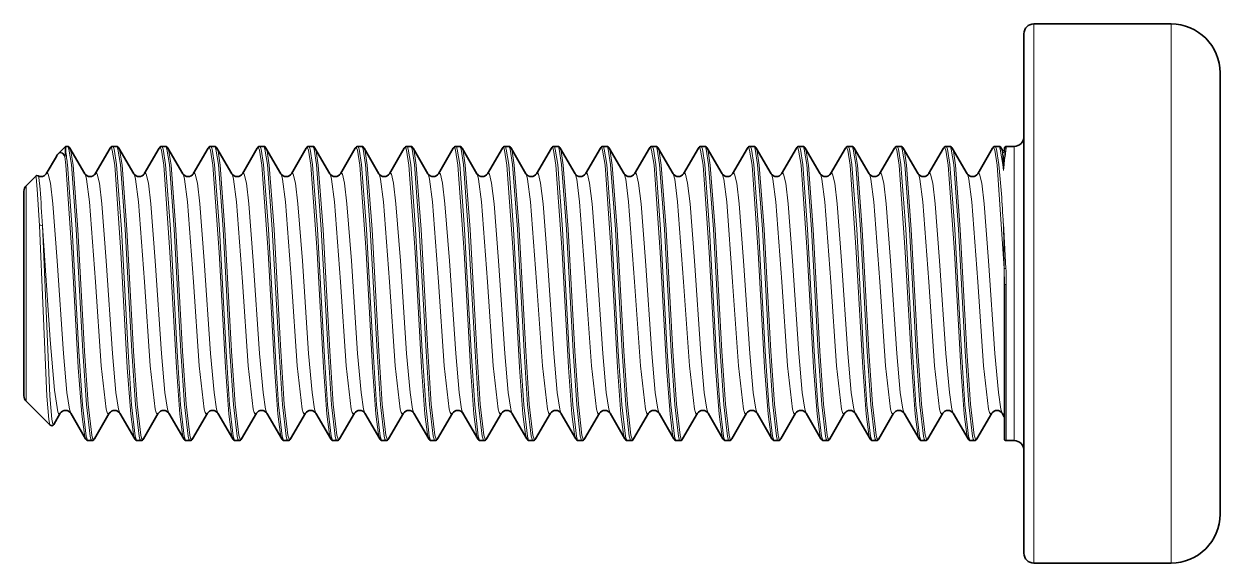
# Model space of a CAD drawing. Extents: x 155 to 1176, y 87 to 946.
# Drawn here: x 567.63 to 579.83, y 313.06 to 318.56 of the extents above; entities that cross this region are included whole.
import ezdxf

# ---------------------------------------------------------------- set-up
doc = ezdxf.new("R2010")
doc.units = 0

msp = doc.modelspace()

# ---------------------------------------------------------------- linework, layer by layer
at = {"color": 7, "lineweight": 13, "ltscale": 0.008417}
for p, q in [((577.932, 318.224), (577.932, 318.56)), ((579.332, 318.224), (579.332, 318.56))]:
    msp.add_line(p, q, dxfattribs=at)
at = {"color": 7, "lineweight": 35, "ltscale": 0.034999}
for p, q in [((577.932, 318.56), (579.332, 318.56)), ((577.932, 313.06), (579.332, 313.06))]:
    msp.add_line(p, q, dxfattribs=at)
at = {"color": 7, "lineweight": 35, "ltscale": 0.00811}
msp.add_line((577.832, 318.136), (577.832, 318.46), dxfattribs=at)
at = {"color": 7, "lineweight": 13, "ltscale": 0.129083}
for p, q in [((577.932, 313.06), (577.932, 318.224)), ((579.332, 313.06), (579.332, 318.224))]:
    msp.add_line(p, q, dxfattribs=at)
at = {"color": 7, "lineweight": 35, "ltscale": 0.12439}
msp.add_line((577.832, 313.16), (577.832, 318.136), dxfattribs=at)
at = {"color": 7, "lineweight": 35, "ltscale": 0.006886}
msp.add_line((579.832, 317.785), (579.832, 318.06), dxfattribs=at)
at = {"color": 7, "lineweight": 35, "ltscale": 0.105614}
msp.add_line((579.832, 313.56), (579.832, 317.785), dxfattribs=at)
at = {"color": 7, "lineweight": 35, "ltscale": 0.005112}
msp.add_line((567.963, 317.209), (567.86, 317.032), dxfattribs=at)
at = {"color": 7, "lineweight": 13, "ltscale": 0.000780697}
msp.add_line((567.963, 317.209), (567.981, 317.234), dxfattribs=at)
at = {"color": 7, "lineweight": 35, "ltscale": 0.002551}
msp.add_line((567.984, 317.238), (568.057, 317.31), dxfattribs=at)
at = {"color": 7, "lineweight": 35, "ltscale": 0.000130016}
msp.add_line((568.048, 317.209), (568.051, 317.213), dxfattribs=at)
at = {"color": 7, "lineweight": 13, "ltscale": 0.002306}
msp.add_line((568.059, 317.118), (568.048, 317.209), dxfattribs=at)
at = {"color": 7, "lineweight": 35, "ltscale": 0.001141}
msp.add_line((568.057, 317.265), (568.057, 317.31), dxfattribs=at)
at = {"color": 7, "lineweight": 35, "ltscale": 0.000491333}
msp.add_line((568.057, 317.31), (568.076, 317.31), dxfattribs=at)
at = {"color": 7, "lineweight": 35, "ltscale": 0.00757}
for p, q in [((568.101, 317.294), (568.253, 317.032)), ((568.601, 317.294), (568.753, 317.032)), ((569.101, 317.294), (569.253, 317.032)), ((569.601, 317.294), (569.753, 317.032)), ((570.101, 317.294), (570.253, 317.032)), ((570.601, 317.294), (570.753, 317.032)), ((571.101, 317.294), (571.253, 317.032)), ((571.601, 317.294), (571.753, 317.032)), ((572.101, 317.294), (572.253, 317.032)), ((572.601, 317.294), (572.753, 317.032)), ((573.101, 317.294), (573.253, 317.032)), ((573.601, 317.294), (573.753, 317.032)), ((574.101, 317.294), (574.253, 317.032)), ((574.601, 317.294), (574.753, 317.032)), ((575.101, 317.294), (575.253, 317.032)), ((575.601, 317.294), (575.753, 317.032)), ((576.101, 317.294), (576.253, 317.032)), ((576.601, 317.294), (576.753, 317.032)), ((577.101, 317.294), (577.253, 317.032)), ((568.351, 314.327), (568.503, 314.589)), ((568.851, 314.327), (569.003, 314.589)), ((569.351, 314.327), (569.503, 314.589)), ((569.851, 314.327), (570.003, 314.589)), ((570.351, 314.327), (570.503, 314.589)), ((570.851, 314.327), (571.003, 314.589)), ((571.351, 314.327), (571.503, 314.589)), ((571.851, 314.327), (572.003, 314.589)), ((572.351, 314.327), (572.503, 314.589)), ((572.851, 314.327), (573.003, 314.589)), ((573.351, 314.327), (573.503, 314.589)), ((573.851, 314.327), (574.003, 314.589)), ((574.351, 314.327), (574.503, 314.589)), ((574.851, 314.327), (575.003, 314.589)), ((575.351, 314.327), (575.503, 314.589)), ((575.851, 314.327), (576.003, 314.589)), ((576.351, 314.327), (576.503, 314.589)), ((576.851, 314.327), (577.003, 314.589))]:
    msp.add_line(p, q, dxfattribs=at)
at = {"color": 7, "lineweight": 35, "ltscale": 0.007572}
for p, q in [((568.512, 317.294), (568.36, 317.032)), ((569.012, 317.294), (568.86, 317.032)), ((569.512, 317.294), (569.36, 317.032)), ((570.012, 317.294), (569.86, 317.032)), ((570.512, 317.294), (570.36, 317.032)), ((571.012, 317.294), (570.86, 317.032)), ((571.512, 317.294), (571.36, 317.032)), ((572.012, 317.294), (571.86, 317.032)), ((572.512, 317.294), (572.36, 317.032)), ((573.012, 317.294), (572.86, 317.032)), ((573.512, 317.294), (573.36, 317.032)), ((574.012, 317.294), (573.86, 317.032)), ((574.512, 317.294), (574.36, 317.032)), ((575.012, 317.294), (574.86, 317.032)), ((575.512, 317.294), (575.36, 317.032)), ((576.012, 317.294), (575.86, 317.032)), ((576.512, 317.294), (576.36, 317.032)), ((577.012, 317.294), (576.86, 317.032)), ((577.512, 317.294), (577.36, 317.032)), ((568.262, 314.327), (568.11, 314.589)), ((568.762, 314.327), (568.61, 314.589)), ((569.262, 314.327), (569.11, 314.589)), ((569.762, 314.327), (569.61, 314.589)), ((570.262, 314.327), (570.11, 314.589)), ((570.762, 314.327), (570.61, 314.589)), ((571.262, 314.327), (571.11, 314.589)), ((571.762, 314.327), (571.61, 314.589)), ((572.262, 314.327), (572.11, 314.589)), ((572.762, 314.327), (572.61, 314.589)), ((573.262, 314.327), (573.11, 314.589)), ((573.762, 314.327), (573.61, 314.589)), ((574.262, 314.327), (574.11, 314.589)), ((574.762, 314.327), (574.61, 314.589)), ((575.262, 314.327), (575.11, 314.589)), ((575.762, 314.327), (575.61, 314.589)), ((576.262, 314.327), (576.11, 314.589)), ((576.762, 314.327), (576.61, 314.589)), ((577.262, 314.327), (577.11, 314.589))]:
    msp.add_line(p, q, dxfattribs=at)
at = {"color": 7, "lineweight": 35, "ltscale": 0.000987244}
for p, q in [((568.537, 317.31), (568.576, 317.31)), ((569.037, 317.31), (569.076, 317.31)), ((569.537, 317.31), (569.576, 317.31)), ((570.037, 317.31), (570.076, 317.31)), ((570.537, 317.31), (570.576, 317.31)), ((571.037, 317.31), (571.076, 317.31)), ((571.537, 317.31), (571.576, 317.31)), ((572.037, 317.31), (572.076, 317.31)), ((572.537, 317.31), (572.576, 317.31)), ((573.037, 317.31), (573.076, 317.31)), ((573.537, 317.31), (573.576, 317.31)), ((574.037, 317.31), (574.076, 317.31)), ((574.537, 317.31), (574.576, 317.31)), ((575.037, 317.31), (575.076, 317.31)), ((575.537, 317.31), (575.576, 317.31)), ((576.037, 317.31), (576.076, 317.31)), ((576.537, 317.31), (576.576, 317.31)), ((577.037, 317.31), (577.076, 317.31)), ((577.537, 317.31), (577.576, 317.31)), ((568.287, 314.31), (568.326, 314.31)), ((568.787, 314.31), (568.826, 314.31)), ((569.287, 314.31), (569.326, 314.31)), ((569.787, 314.31), (569.826, 314.31)), ((570.287, 314.31), (570.326, 314.31)), ((570.787, 314.31), (570.826, 314.31)), ((571.287, 314.31), (571.326, 314.31)), ((571.787, 314.31), (571.826, 314.31)), ((572.287, 314.31), (572.326, 314.31)), ((572.787, 314.31), (572.826, 314.31)), ((573.287, 314.31), (573.326, 314.31)), ((573.787, 314.31), (573.826, 314.31)), ((574.287, 314.31), (574.326, 314.31)), ((574.787, 314.31), (574.826, 314.31)), ((575.287, 314.31), (575.326, 314.31)), ((575.787, 314.31), (575.826, 314.31)), ((576.287, 314.31), (576.326, 314.31)), ((576.787, 314.31), (576.826, 314.31)), ((577.287, 314.31), (577.326, 314.31))]:
    msp.add_line(p, q, dxfattribs=at)
at = {"color": 7, "lineweight": 35, "ltscale": 0.000633093}
msp.add_line((577.601, 317.294), (577.614, 317.272), dxfattribs=at)
at = {"color": 7, "lineweight": 13, "ltscale": 0.000469971}
msp.add_line((577.614, 317.253), (577.614, 317.272), dxfattribs=at)
at = {"color": 7, "lineweight": 13, "ltscale": 0.003176}
for p, q in [((577.62, 317.127), (577.614, 317.253)), ((577.631, 317.253), (577.624, 317.127))]:
    msp.add_line(p, q, dxfattribs=at)
at = {"color": 7, "lineweight": 13, "ltscale": 0.00054958}
msp.add_line((577.632, 317.275), (577.631, 317.253), dxfattribs=at)
at = {"color": 7, "lineweight": 35, "ltscale": 0.000377655}
msp.add_line((577.632, 317.275), (577.632, 317.29), dxfattribs=at)
at = {"color": 7, "lineweight": 13, "ltscale": 0.000813448}
msp.add_line((577.652, 317.295), (577.648, 317.263), dxfattribs=at)
at = {"color": 7, "lineweight": 13, "ltscale": 0.000382996}
msp.add_line((577.652, 317.295), (577.652, 317.31), dxfattribs=at)
at = {"color": 7, "lineweight": 35, "ltscale": 0.002}
for p, q in [((577.652, 317.31), (577.732, 317.31)), ((577.652, 314.31), (577.732, 314.31))]:
    msp.add_line(p, q, dxfattribs=at)
at = {"color": 7, "lineweight": 13, "ltscale": 0.004591}
msp.add_line((577.732, 317.127), (577.732, 317.31), dxfattribs=at)
at = {"color": 7, "lineweight": 13, "ltscale": 0.026412}
msp.add_line((577.631, 316.064), (577.559, 317.118), dxfattribs=at)
at = {"color": 7, "lineweight": 13, "ltscale": 0.001524}
for p in [(577.616, 317.127), (577.629, 317.127)]:
    msp.add_line(p, (577.622, 317.066), dxfattribs=at)
at = {"color": 7, "lineweight": 13, "ltscale": 0.000105286}
msp.add_line((577.62, 317.127), (577.624, 317.127), dxfattribs=at)
at = {"color": 7, "lineweight": 13, "ltscale": 0.00151}
msp.add_line((577.62, 317.127), (577.622, 317.066), dxfattribs=at)
at = {"color": 7, "lineweight": 13, "ltscale": 0.000103987}
msp.add_line((577.624, 317.127), (577.629, 317.127), dxfattribs=at)
at = {"color": 7, "lineweight": 13, "ltscale": 0.070409}
msp.add_line((577.732, 314.31), (577.732, 317.127), dxfattribs=at)
at = {"color": 7, "lineweight": 35, "ltscale": 0.003435}
msp.add_line((567.656, 316.91), (567.753, 317.007), dxfattribs=at)
at = {"color": 7, "lineweight": 35, "ltscale": 0.003191}
msp.add_line((567.632, 316.725), (567.632, 316.853), dxfattribs=at)
at = {"color": 7, "lineweight": 13, "ltscale": 0.003364}
msp.add_line((567.656, 316.775), (567.656, 316.91), dxfattribs=at)
at = {"color": 7, "lineweight": 13, "ltscale": 0.009292}
msp.add_line((567.79, 316.503), (567.769, 316.875), dxfattribs=at)
at = {"color": 7, "lineweight": 35, "ltscale": 0.048939}
msp.add_line((567.632, 314.768), (567.632, 316.725), dxfattribs=at)
at = {"color": 7, "lineweight": 13, "ltscale": 0.051595}
msp.add_line((567.656, 314.711), (567.656, 316.775), dxfattribs=at)
at = {"color": 7, "lineweight": 13, "ltscale": 0.011519}
msp.add_line((577.622, 316.526), (577.648, 316.066), dxfattribs=at)
at = {"color": 7, "lineweight": 13, "ltscale": 0.011568}
msp.add_line((577.631, 316.064), (577.622, 316.526), dxfattribs=at)
at = {"color": 7, "lineweight": 13, "ltscale": 0.000438289}
msp.add_line((577.631, 316.064), (577.648, 316.066), dxfattribs=at)
at = {"color": 7, "lineweight": 13, "ltscale": 0.004047}
msp.add_line((577.631, 316.064), (577.632, 315.902), dxfattribs=at)
at = {"color": 7, "lineweight": 13, "ltscale": 0.037764}
msp.add_line((577.631, 316.064), (577.631, 314.553), dxfattribs=at)
at = {"color": 7, "lineweight": 13, "ltscale": 0.000501465}
msp.add_line((577.632, 315.902), (577.652, 315.903), dxfattribs=at)
at = {"color": 7, "lineweight": 35, "ltscale": 0.039281}
msp.add_line((577.632, 314.33), (577.632, 315.902), dxfattribs=at)
at = {"color": 7, "lineweight": 13, "ltscale": 0.039812}
msp.add_line((577.652, 314.31), (577.652, 315.903), dxfattribs=at)
at = {"color": 7, "lineweight": 35, "ltscale": 0.008617}
msp.add_line((567.656, 314.711), (567.899, 314.468), dxfattribs=at)
at = {"color": 7, "lineweight": 35, "ltscale": 0.003328}
msp.add_line((567.936, 314.474), (568.003, 314.589), dxfattribs=at)
at = {"color": 7, "lineweight": 35, "ltscale": 0.007571}
msp.add_line((577.351, 314.327), (577.503, 314.589), dxfattribs=at)
at = {"color": 7, "lineweight": 35, "ltscale": 0.001033}
msp.add_line((577.631, 314.553), (577.61, 314.589), dxfattribs=at)
at = {"color": 7, "lineweight": 35, "ltscale": 0.000130284}
msp.add_line((577.631, 314.553), (577.632, 314.548), dxfattribs=at)
at = {"color": 7, "lineweight": 13}
for points in [[(567.981, 317.234), (567.996, 317.245), (568.003, 317.246), (568.018, 317.243), (568.028, 317.236), (568.048, 317.209)], [(567.984, 317.238), (567.999, 317.249), (568.007, 317.251), (568.021, 317.247), (568.031, 317.24), (568.051, 317.213)], [(568.116, 317.127), (568.091, 317.284), (568.083, 317.306), (568.08, 317.309), (568.078, 317.31), (568.076, 317.31)], [(568.133, 317.118), (568.112, 317.261), (568.101, 317.294)], [(568.559, 317.118), (568.534, 317.274), (568.526, 317.296), (568.523, 317.299), (568.522, 317.3), (568.52, 317.3)], [(568.577, 317.127), (568.552, 317.284), (568.543, 317.306), (568.54, 317.309), (568.539, 317.31), (568.537, 317.31)], [(568.616, 317.127), (568.591, 317.284), (568.583, 317.306), (568.58, 317.309), (568.578, 317.31), (568.576, 317.31)], [(568.633, 317.118), (568.612, 317.261), (568.601, 317.294)], [(569.059, 317.118), (569.034, 317.274), (569.026, 317.296), (569.023, 317.299), (569.022, 317.3), (569.02, 317.3)], [(569.077, 317.127), (569.052, 317.284), (569.043, 317.306), (569.04, 317.309), (569.039, 317.31), (569.037, 317.31)], [(569.116, 317.127), (569.091, 317.284), (569.083, 317.306), (569.08, 317.309), (569.078, 317.31), (569.076, 317.31)], [(569.133, 317.118), (569.112, 317.261), (569.101, 317.294)], [(569.559, 317.118), (569.534, 317.274), (569.526, 317.296), (569.523, 317.299), (569.522, 317.3), (569.52, 317.3)], [(569.577, 317.127), (569.552, 317.284), (569.543, 317.306), (569.54, 317.309), (569.539, 317.31), (569.537, 317.31)], [(569.616, 317.127), (569.591, 317.284), (569.583, 317.306), (569.58, 317.309), (569.578, 317.31), (569.576, 317.31)], [(569.633, 317.118), (569.612, 317.261), (569.601, 317.294)], [(570.059, 317.118), (570.034, 317.274), (570.026, 317.296), (570.023, 317.299), (570.022, 317.3), (570.02, 317.3)], [(570.077, 317.127), (570.052, 317.284), (570.043, 317.306), (570.04, 317.309), (570.039, 317.31), (570.037, 317.31)], [(570.116, 317.127), (570.091, 317.284), (570.083, 317.306), (570.08, 317.309), (570.078, 317.31), (570.076, 317.31)], [(570.133, 317.118), (570.112, 317.261), (570.101, 317.294)], [(570.559, 317.118), (570.534, 317.274), (570.526, 317.296), (570.523, 317.299), (570.522, 317.3), (570.52, 317.3)], [(570.577, 317.127), (570.552, 317.284), (570.543, 317.306), (570.54, 317.309), (570.539, 317.31), (570.537, 317.31)], [(570.616, 317.127), (570.591, 317.284), (570.583, 317.306), (570.58, 317.309), (570.578, 317.31), (570.576, 317.31)], [(570.633, 317.118), (570.612, 317.261), (570.601, 317.294)], [(571.059, 317.118), (571.034, 317.274), (571.026, 317.296), (571.023, 317.299), (571.022, 317.3), (571.02, 317.3)], [(571.077, 317.127), (571.052, 317.284), (571.043, 317.306), (571.04, 317.309), (571.039, 317.31), (571.037, 317.31)], [(571.116, 317.127), (571.091, 317.284), (571.083, 317.306), (571.08, 317.309), (571.078, 317.31), (571.076, 317.31)], [(571.133, 317.118), (571.112, 317.261), (571.101, 317.294)], [(571.559, 317.118), (571.534, 317.274), (571.526, 317.296), (571.523, 317.299), (571.522, 317.3), (571.52, 317.3)], [(571.577, 317.127), (571.552, 317.284), (571.543, 317.306), (571.54, 317.309), (571.539, 317.31), (571.537, 317.31)], [(571.616, 317.127), (571.591, 317.284), (571.583, 317.306), (571.58, 317.309), (571.578, 317.31), (571.576, 317.31)], [(571.633, 317.118), (571.612, 317.261), (571.601, 317.294)], [(572.059, 317.118), (572.034, 317.274), (572.026, 317.296), (572.023, 317.299), (572.022, 317.3), (572.02, 317.3)], [(572.077, 317.127), (572.052, 317.284), (572.043, 317.306), (572.04, 317.309), (572.039, 317.31), (572.037, 317.31)], [(572.116, 317.127), (572.091, 317.284), (572.083, 317.306), (572.08, 317.309), (572.078, 317.31), (572.076, 317.31)], [(572.133, 317.118), (572.112, 317.261), (572.101, 317.294)], [(572.559, 317.118), (572.534, 317.274), (572.526, 317.296), (572.523, 317.299), (572.522, 317.3), (572.52, 317.3)], [(572.577, 317.127), (572.552, 317.284), (572.543, 317.306), (572.54, 317.309), (572.539, 317.31), (572.537, 317.31)], [(572.616, 317.127), (572.591, 317.284), (572.583, 317.306), (572.58, 317.309), (572.578, 317.31), (572.576, 317.31)], [(572.633, 317.118), (572.612, 317.261), (572.601, 317.294)], [(573.059, 317.118), (573.034, 317.274), (573.026, 317.296), (573.023, 317.299), (573.022, 317.3), (573.02, 317.3)], [(573.077, 317.127), (573.052, 317.284), (573.043, 317.306), (573.04, 317.309), (573.039, 317.31), (573.037, 317.31)], [(573.116, 317.127), (573.091, 317.284), (573.083, 317.306), (573.08, 317.309), (573.078, 317.31), (573.076, 317.31)], [(573.133, 317.118), (573.112, 317.261), (573.101, 317.294)], [(573.559, 317.118), (573.534, 317.274), (573.526, 317.296), (573.523, 317.299), (573.522, 317.3), (573.52, 317.3)], [(573.577, 317.127), (573.552, 317.284), (573.543, 317.306), (573.54, 317.309), (573.539, 317.31), (573.537, 317.31)], [(573.616, 317.127), (573.591, 317.284), (573.583, 317.306), (573.58, 317.309), (573.578, 317.31), (573.576, 317.31)], [(573.633, 317.118), (573.612, 317.261), (573.601, 317.294)], [(574.059, 317.118), (574.034, 317.274), (574.026, 317.296), (574.023, 317.299), (574.022, 317.3), (574.02, 317.3)], [(574.077, 317.127), (574.052, 317.284), (574.043, 317.306), (574.04, 317.309), (574.039, 317.31), (574.037, 317.31)], [(574.116, 317.127), (574.091, 317.284), (574.083, 317.306), (574.08, 317.309), (574.078, 317.31), (574.076, 317.31)], [(574.133, 317.118), (574.112, 317.261), (574.101, 317.294)], [(574.559, 317.118), (574.534, 317.274), (574.526, 317.296), (574.523, 317.299), (574.522, 317.3), (574.52, 317.3)], [(574.577, 317.127), (574.552, 317.284), (574.543, 317.306), (574.54, 317.309), (574.539, 317.31), (574.537, 317.31)], [(574.616, 317.127), (574.591, 317.284), (574.583, 317.306), (574.58, 317.309), (574.578, 317.31), (574.576, 317.31)], [(574.633, 317.118), (574.612, 317.261), (574.601, 317.294)], [(575.059, 317.118), (575.034, 317.274), (575.026, 317.296), (575.023, 317.299), (575.022, 317.3), (575.02, 317.3)], [(575.077, 317.127), (575.052, 317.284), (575.043, 317.306), (575.04, 317.309), (575.039, 317.31), (575.037, 317.31)], [(575.116, 317.127), (575.091, 317.284), (575.083, 317.306), (575.08, 317.309), (575.078, 317.31), (575.076, 317.31)], [(575.133, 317.118), (575.112, 317.261), (575.101, 317.294)], [(575.559, 317.118), (575.534, 317.274), (575.526, 317.296), (575.523, 317.299), (575.522, 317.3), (575.52, 317.3)], [(575.577, 317.127), (575.552, 317.284), (575.543, 317.306), (575.54, 317.309), (575.539, 317.31), (575.537, 317.31)], [(575.616, 317.127), (575.591, 317.284), (575.583, 317.306), (575.58, 317.309), (575.578, 317.31), (575.576, 317.31)], [(575.633, 317.118), (575.612, 317.261), (575.601, 317.294)], [(576.059, 317.118), (576.034, 317.274), (576.026, 317.296), (576.023, 317.299), (576.022, 317.3), (576.02, 317.3)], [(576.077, 317.127), (576.052, 317.284), (576.043, 317.306), (576.04, 317.309), (576.039, 317.31), (576.037, 317.31)], [(576.116, 317.127), (576.091, 317.284), (576.083, 317.306), (576.08, 317.309), (576.078, 317.31), (576.076, 317.31)], [(576.133, 317.118), (576.112, 317.261), (576.101, 317.294)], [(576.559, 317.118), (576.534, 317.274), (576.526, 317.296), (576.523, 317.299), (576.522, 317.3), (576.52, 317.3)], [(576.577, 317.127), (576.552, 317.284), (576.543, 317.306), (576.54, 317.309), (576.539, 317.31), (576.537, 317.31)], [(576.616, 317.127), (576.591, 317.284), (576.583, 317.306), (576.58, 317.309), (576.578, 317.31), (576.576, 317.31)], [(576.633, 317.118), (576.612, 317.261), (576.601, 317.294)], [(577.059, 317.118), (577.034, 317.274), (577.026, 317.296), (577.023, 317.299), (577.022, 317.3), (577.02, 317.3)], [(577.077, 317.127), (577.052, 317.284), (577.043, 317.306), (577.04, 317.309), (577.039, 317.31), (577.037, 317.31)], [(577.116, 317.127), (577.091, 317.284), (577.083, 317.306), (577.08, 317.309), (577.078, 317.31), (577.076, 317.31)], [(577.133, 317.118), (577.112, 317.261), (577.101, 317.294)], [(577.559, 317.118), (577.534, 317.274), (577.526, 317.296), (577.523, 317.299), (577.522, 317.3), (577.52, 317.3)], [(577.577, 317.127), (577.552, 317.284), (577.543, 317.306), (577.54, 317.309), (577.539, 317.31), (577.537, 317.31)], [(577.616, 317.127), (577.591, 317.284), (577.583, 317.306), (577.58, 317.309), (577.576, 317.31)], [(568.262, 314.327), (568.258, 314.337), (568.249, 314.372), (568.222, 314.579), (568.187, 315.055), (568.122, 316.233), (568.059, 317.118)], [(568.287, 314.31), (568.285, 314.311), (568.283, 314.312), (568.28, 314.316), (568.276, 314.325), (568.267, 314.356), (568.23, 314.675), (568.194, 315.219), (568.126, 316.466), (568.077, 317.127)], [(568.326, 314.31), (568.324, 314.311), (568.323, 314.312), (568.32, 314.315), (568.315, 314.324), (568.307, 314.355), (568.27, 314.674), (568.234, 315.218), (568.165, 316.466), (568.116, 317.127)], [(568.344, 314.32), (568.341, 314.321), (568.34, 314.322), (568.337, 314.326), (568.333, 314.334), (568.324, 314.365), (568.287, 314.682), (568.251, 315.222), (568.183, 316.463), (568.133, 317.118)], [(568.762, 314.327), (568.758, 314.337), (568.749, 314.372), (568.722, 314.579), (568.687, 315.055), (568.622, 316.233), (568.559, 317.118)], [(568.787, 314.31), (568.785, 314.311), (568.783, 314.312), (568.78, 314.316), (568.776, 314.325), (568.767, 314.356), (568.73, 314.675), (568.694, 315.219), (568.626, 316.466), (568.577, 317.127)], [(568.826, 314.31), (568.824, 314.311), (568.823, 314.312), (568.82, 314.315), (568.815, 314.324), (568.807, 314.355), (568.77, 314.674), (568.734, 315.218), (568.665, 316.466), (568.616, 317.127)], [(568.844, 314.32), (568.841, 314.321), (568.84, 314.322), (568.837, 314.326), (568.833, 314.334), (568.824, 314.365), (568.787, 314.682), (568.751, 315.222), (568.683, 316.463), (568.633, 317.118)], [(569.262, 314.327), (569.258, 314.337), (569.249, 314.372), (569.222, 314.579), (569.187, 315.055), (569.122, 316.233), (569.059, 317.118)], [(569.287, 314.31), (569.285, 314.311), (569.283, 314.312), (569.28, 314.316), (569.276, 314.325), (569.267, 314.356), (569.23, 314.675), (569.194, 315.219), (569.126, 316.466), (569.077, 317.127)], [(569.326, 314.31), (569.324, 314.311), (569.323, 314.312), (569.32, 314.315), (569.315, 314.324), (569.307, 314.355), (569.27, 314.674), (569.234, 315.218), (569.165, 316.466), (569.116, 317.127)], [(569.344, 314.32), (569.341, 314.321), (569.34, 314.322), (569.337, 314.326), (569.333, 314.334), (569.324, 314.365), (569.287, 314.682), (569.251, 315.222), (569.183, 316.463), (569.133, 317.118)], [(569.762, 314.327), (569.758, 314.337), (569.749, 314.372), (569.722, 314.579), (569.687, 315.055), (569.622, 316.233), (569.559, 317.118)], [(569.787, 314.31), (569.785, 314.311), (569.783, 314.312), (569.78, 314.316), (569.776, 314.325), (569.767, 314.356), (569.73, 314.675), (569.694, 315.219), (569.626, 316.466), (569.577, 317.127)], [(569.826, 314.31), (569.824, 314.311), (569.823, 314.312), (569.82, 314.315), (569.815, 314.324), (569.807, 314.355), (569.77, 314.674), (569.734, 315.218), (569.665, 316.466), (569.616, 317.127)], [(569.844, 314.32), (569.841, 314.321), (569.84, 314.322), (569.837, 314.326), (569.833, 314.334), (569.824, 314.365), (569.787, 314.682), (569.751, 315.222), (569.683, 316.463), (569.633, 317.118)], [(570.262, 314.327), (570.258, 314.337), (570.249, 314.372), (570.222, 314.579), (570.187, 315.055), (570.122, 316.233), (570.059, 317.118)], [(570.287, 314.31), (570.285, 314.311), (570.283, 314.312), (570.28, 314.316), (570.276, 314.325), (570.267, 314.356), (570.23, 314.675), (570.194, 315.219), (570.126, 316.466), (570.077, 317.127)], [(570.326, 314.31), (570.324, 314.311), (570.323, 314.312), (570.32, 314.315), (570.315, 314.324), (570.307, 314.355), (570.27, 314.674), (570.234, 315.218), (570.165, 316.466), (570.116, 317.127)], [(570.344, 314.32), (570.341, 314.321), (570.34, 314.322), (570.337, 314.326), (570.333, 314.334), (570.324, 314.365), (570.287, 314.682), (570.251, 315.222), (570.183, 316.463), (570.133, 317.118)], [(570.762, 314.327), (570.758, 314.337), (570.749, 314.372), (570.722, 314.579), (570.687, 315.055), (570.622, 316.233), (570.559, 317.118)], [(570.787, 314.31), (570.785, 314.311), (570.783, 314.312), (570.78, 314.316), (570.776, 314.325), (570.767, 314.356), (570.73, 314.675), (570.694, 315.219), (570.626, 316.466), (570.577, 317.127)], [(570.826, 314.31), (570.824, 314.311), (570.823, 314.312), (570.82, 314.315), (570.815, 314.324), (570.807, 314.355), (570.77, 314.674), (570.734, 315.218), (570.665, 316.466), (570.616, 317.127)], [(570.844, 314.32), (570.841, 314.321), (570.84, 314.322), (570.837, 314.326), (570.833, 314.334), (570.824, 314.365), (570.787, 314.682), (570.751, 315.222), (570.683, 316.463), (570.633, 317.118)], [(571.262, 314.327), (571.258, 314.337), (571.249, 314.372), (571.222, 314.579), (571.187, 315.055), (571.122, 316.233), (571.059, 317.118)], [(571.287, 314.31), (571.285, 314.311), (571.283, 314.312), (571.28, 314.316), (571.276, 314.325), (571.267, 314.356), (571.23, 314.675), (571.194, 315.219), (571.126, 316.466), (571.077, 317.127)], [(571.326, 314.31), (571.324, 314.311), (571.323, 314.312), (571.32, 314.315), (571.315, 314.324), (571.307, 314.355), (571.27, 314.674), (571.234, 315.218), (571.165, 316.466), (571.116, 317.127)], [(571.344, 314.32), (571.341, 314.321), (571.34, 314.322), (571.337, 314.326), (571.333, 314.334), (571.324, 314.365), (571.287, 314.682), (571.251, 315.222), (571.183, 316.463), (571.133, 317.118)], [(571.762, 314.327), (571.758, 314.337), (571.749, 314.372), (571.722, 314.579), (571.687, 315.055), (571.622, 316.233), (571.559, 317.118)], [(571.787, 314.31), (571.785, 314.311), (571.783, 314.312), (571.78, 314.316), (571.776, 314.325), (571.767, 314.356), (571.73, 314.675), (571.694, 315.219), (571.626, 316.466), (571.577, 317.127)], [(571.826, 314.31), (571.824, 314.311), (571.823, 314.312), (571.82, 314.315), (571.815, 314.324), (571.807, 314.355), (571.77, 314.674), (571.734, 315.218), (571.665, 316.466), (571.616, 317.127)], [(571.844, 314.32), (571.841, 314.321), (571.84, 314.322), (571.837, 314.326), (571.833, 314.334), (571.824, 314.365), (571.787, 314.682), (571.751, 315.222), (571.683, 316.463), (571.633, 317.118)], [(572.262, 314.327), (572.258, 314.337), (572.249, 314.372), (572.222, 314.579), (572.187, 315.055), (572.122, 316.233), (572.059, 317.118)], [(572.287, 314.31), (572.285, 314.311), (572.283, 314.312), (572.28, 314.316), (572.276, 314.325), (572.267, 314.356), (572.23, 314.675), (572.194, 315.219), (572.126, 316.466), (572.077, 317.127)], [(572.326, 314.31), (572.324, 314.311), (572.323, 314.312), (572.32, 314.315), (572.315, 314.324), (572.307, 314.355), (572.27, 314.674), (572.234, 315.218), (572.165, 316.466), (572.116, 317.127)], [(572.344, 314.32), (572.341, 314.321), (572.34, 314.322), (572.337, 314.326), (572.333, 314.334), (572.324, 314.365), (572.287, 314.682), (572.251, 315.222), (572.183, 316.463), (572.133, 317.118)], [(572.762, 314.327), (572.758, 314.337), (572.749, 314.372), (572.722, 314.579), (572.687, 315.055), (572.622, 316.233), (572.559, 317.118)], [(572.787, 314.31), (572.785, 314.311), (572.783, 314.312), (572.78, 314.316), (572.776, 314.325), (572.767, 314.356), (572.73, 314.675), (572.694, 315.219), (572.626, 316.466), (572.577, 317.127)], [(572.826, 314.31), (572.824, 314.311), (572.823, 314.312), (572.82, 314.315), (572.815, 314.324), (572.807, 314.355), (572.77, 314.674), (572.734, 315.218), (572.665, 316.466), (572.616, 317.127)], [(572.844, 314.32), (572.841, 314.321), (572.84, 314.322), (572.837, 314.326), (572.833, 314.334), (572.824, 314.365), (572.787, 314.682), (572.751, 315.222), (572.683, 316.463), (572.633, 317.118)], [(573.262, 314.327), (573.258, 314.337), (573.249, 314.372), (573.222, 314.579), (573.187, 315.055), (573.122, 316.233), (573.059, 317.118)], [(573.287, 314.31), (573.285, 314.311), (573.283, 314.312), (573.28, 314.316), (573.276, 314.325), (573.267, 314.356), (573.23, 314.675), (573.194, 315.219), (573.126, 316.466), (573.077, 317.127)], [(573.326, 314.31), (573.324, 314.311), (573.323, 314.312), (573.32, 314.315), (573.315, 314.324), (573.307, 314.355), (573.27, 314.674), (573.234, 315.218), (573.165, 316.466), (573.116, 317.127)], [(573.344, 314.32), (573.341, 314.321), (573.34, 314.322), (573.337, 314.326), (573.333, 314.334), (573.324, 314.365), (573.287, 314.682), (573.251, 315.222), (573.183, 316.463), (573.133, 317.118)], [(573.762, 314.327), (573.758, 314.337), (573.749, 314.372), (573.722, 314.579), (573.687, 315.055), (573.622, 316.233), (573.559, 317.118)], [(573.787, 314.31), (573.785, 314.311), (573.783, 314.312), (573.78, 314.316), (573.776, 314.325), (573.767, 314.356), (573.73, 314.675), (573.694, 315.219), (573.626, 316.466), (573.577, 317.127)], [(573.826, 314.31), (573.824, 314.311), (573.823, 314.312), (573.82, 314.315), (573.815, 314.324), (573.807, 314.355), (573.77, 314.674), (573.734, 315.218), (573.665, 316.466), (573.616, 317.127)], [(573.844, 314.32), (573.841, 314.321), (573.84, 314.322), (573.837, 314.326), (573.833, 314.334), (573.824, 314.365), (573.787, 314.682), (573.751, 315.222), (573.683, 316.463), (573.633, 317.118)], [(574.262, 314.327), (574.258, 314.337), (574.249, 314.372), (574.222, 314.579), (574.187, 315.055), (574.122, 316.233), (574.059, 317.118)], [(574.287, 314.31), (574.285, 314.311), (574.283, 314.312), (574.28, 314.316), (574.276, 314.325), (574.267, 314.356), (574.23, 314.675), (574.194, 315.219), (574.126, 316.466), (574.077, 317.127)], [(574.326, 314.31), (574.324, 314.311), (574.323, 314.312), (574.32, 314.315), (574.315, 314.324), (574.307, 314.355), (574.27, 314.674), (574.234, 315.218), (574.165, 316.466), (574.116, 317.127)], [(574.344, 314.32), (574.341, 314.321), (574.34, 314.322), (574.337, 314.326), (574.333, 314.334), (574.324, 314.365), (574.287, 314.682), (574.251, 315.222), (574.183, 316.463), (574.133, 317.118)], [(574.762, 314.327), (574.758, 314.337), (574.749, 314.372), (574.722, 314.579), (574.687, 315.055), (574.622, 316.233), (574.559, 317.118)], [(574.787, 314.31), (574.785, 314.311), (574.783, 314.312), (574.78, 314.316), (574.776, 314.325), (574.767, 314.356), (574.73, 314.675), (574.694, 315.219), (574.626, 316.466), (574.577, 317.127)], [(574.826, 314.31), (574.824, 314.311), (574.823, 314.312), (574.82, 314.315), (574.815, 314.324), (574.807, 314.355), (574.77, 314.674), (574.734, 315.218), (574.665, 316.466), (574.616, 317.127)], [(574.844, 314.32), (574.841, 314.321), (574.84, 314.322), (574.837, 314.326), (574.833, 314.334), (574.824, 314.365), (574.787, 314.682), (574.751, 315.222), (574.683, 316.463), (574.633, 317.118)], [(575.262, 314.327), (575.258, 314.337), (575.249, 314.372), (575.222, 314.579), (575.187, 315.055), (575.122, 316.233), (575.059, 317.118)], [(575.287, 314.31), (575.285, 314.311), (575.283, 314.312), (575.28, 314.316), (575.276, 314.325), (575.267, 314.356), (575.23, 314.675), (575.194, 315.219), (575.126, 316.466), (575.077, 317.127)], [(575.326, 314.31), (575.324, 314.311), (575.323, 314.312), (575.32, 314.315), (575.315, 314.324), (575.307, 314.355), (575.27, 314.674), (575.234, 315.218), (575.165, 316.466), (575.116, 317.127)], [(575.344, 314.32), (575.341, 314.321), (575.34, 314.322), (575.337, 314.326), (575.333, 314.334), (575.324, 314.365), (575.287, 314.682), (575.251, 315.222), (575.183, 316.463), (575.133, 317.118)], [(575.762, 314.327), (575.758, 314.337), (575.749, 314.372), (575.722, 314.579), (575.687, 315.055), (575.622, 316.233), (575.559, 317.118)], [(575.787, 314.31), (575.785, 314.311), (575.783, 314.312), (575.78, 314.316), (575.776, 314.325), (575.767, 314.356), (575.73, 314.675), (575.694, 315.219), (575.626, 316.466), (575.577, 317.127)], [(575.826, 314.31), (575.824, 314.311), (575.823, 314.312), (575.82, 314.315), (575.815, 314.324), (575.807, 314.355), (575.77, 314.674), (575.734, 315.218), (575.665, 316.466), (575.616, 317.127)], [(575.844, 314.32), (575.841, 314.321), (575.84, 314.322), (575.837, 314.326), (575.833, 314.334), (575.824, 314.365), (575.787, 314.682), (575.751, 315.222), (575.683, 316.463), (575.633, 317.118)], [(576.262, 314.327), (576.258, 314.337), (576.249, 314.372), (576.222, 314.579), (576.187, 315.055), (576.122, 316.233), (576.059, 317.118)], [(576.287, 314.31), (576.285, 314.311), (576.283, 314.312), (576.28, 314.316), (576.276, 314.325), (576.267, 314.356), (576.23, 314.675), (576.194, 315.219), (576.126, 316.466), (576.077, 317.127)], [(576.326, 314.31), (576.324, 314.311), (576.323, 314.312), (576.32, 314.315), (576.315, 314.324), (576.307, 314.355), (576.27, 314.674), (576.234, 315.218), (576.165, 316.466), (576.116, 317.127)], [(576.344, 314.32), (576.341, 314.321), (576.34, 314.322), (576.337, 314.326), (576.333, 314.334), (576.324, 314.365), (576.287, 314.682), (576.251, 315.222), (576.183, 316.463), (576.133, 317.118)], [(576.762, 314.327), (576.758, 314.337), (576.749, 314.372), (576.722, 314.579), (576.687, 315.055), (576.622, 316.233), (576.559, 317.118)], [(576.787, 314.31), (576.785, 314.311), (576.783, 314.312), (576.78, 314.316), (576.776, 314.325), (576.767, 314.356), (576.73, 314.675), (576.694, 315.219), (576.626, 316.466), (576.577, 317.127)], [(576.826, 314.31), (576.824, 314.311), (576.823, 314.312), (576.82, 314.315), (576.815, 314.324), (576.807, 314.355), (576.77, 314.674), (576.734, 315.218), (576.665, 316.466), (576.616, 317.127)], [(576.844, 314.32), (576.841, 314.321), (576.84, 314.322), (576.837, 314.326), (576.833, 314.334), (576.824, 314.365), (576.787, 314.682), (576.751, 315.222), (576.683, 316.463), (576.633, 317.118)], [(577.262, 314.327), (577.258, 314.337), (577.249, 314.372), (577.222, 314.579), (577.187, 315.055), (577.122, 316.233), (577.059, 317.118)], [(577.287, 314.31), (577.285, 314.311), (577.283, 314.312), (577.28, 314.316), (577.276, 314.325), (577.267, 314.356), (577.23, 314.675), (577.194, 315.219), (577.126, 316.466), (577.077, 317.127)], [(577.326, 314.31), (577.324, 314.311), (577.323, 314.312), (577.32, 314.315), (577.315, 314.324), (577.307, 314.355), (577.27, 314.674), (577.234, 315.218), (577.165, 316.466), (577.116, 317.127)], [(577.344, 314.32), (577.341, 314.321), (577.34, 314.322), (577.337, 314.326), (577.333, 314.334), (577.324, 314.365), (577.287, 314.682), (577.251, 315.222), (577.183, 316.463), (577.133, 317.118)], [(567.769, 316.875), (567.758, 316.994), (567.755, 317.004), (567.754, 317.006), (567.753, 317.007)], [(567.797, 316.875), (567.783, 316.993), (567.779, 317.008), (567.777, 317.011)], [(567.869, 317.04), (567.873, 317.038), (567.875, 317.036), (567.88, 317.028), (567.902, 316.937), (567.927, 316.726), (567.972, 316.143), (568.036, 315.197), (568.071, 314.801), (568.097, 314.63), (568.11, 314.589)], [(568.253, 317.032), (568.259, 317.02), (568.27, 316.977), (568.3, 316.745), (568.361, 315.93), (568.42, 315.073), (568.471, 314.632), (568.481, 314.597), (568.486, 314.587), (568.49, 314.583), (568.492, 314.582), (568.494, 314.581)], [(568.369, 317.04), (568.373, 317.038), (568.375, 317.036), (568.38, 317.028), (568.402, 316.937), (568.427, 316.726), (568.472, 316.143), (568.536, 315.197), (568.571, 314.801), (568.597, 314.63), (568.61, 314.589)], [(568.753, 317.032), (568.759, 317.02), (568.77, 316.977), (568.8, 316.745), (568.861, 315.93), (568.92, 315.073), (568.971, 314.632), (568.981, 314.597), (568.986, 314.587), (568.99, 314.583), (568.992, 314.582), (568.994, 314.581)], [(568.869, 317.04), (568.873, 317.038), (568.875, 317.036), (568.88, 317.028), (568.902, 316.937), (568.927, 316.726), (568.972, 316.143), (569.036, 315.197), (569.071, 314.801), (569.097, 314.63), (569.11, 314.589)], [(569.253, 317.032), (569.259, 317.02), (569.27, 316.977), (569.3, 316.745), (569.361, 315.93), (569.42, 315.073), (569.471, 314.632), (569.481, 314.597), (569.486, 314.587), (569.49, 314.583), (569.492, 314.582), (569.494, 314.581)], [(569.369, 317.04), (569.373, 317.038), (569.375, 317.036), (569.38, 317.028), (569.402, 316.937), (569.427, 316.726), (569.472, 316.143), (569.536, 315.197), (569.571, 314.801), (569.597, 314.63), (569.61, 314.589)], [(569.753, 317.032), (569.759, 317.02), (569.77, 316.977), (569.8, 316.745), (569.861, 315.93), (569.92, 315.073), (569.971, 314.632), (569.981, 314.597), (569.986, 314.587), (569.99, 314.583), (569.992, 314.582), (569.994, 314.581)], [(569.869, 317.04), (569.873, 317.038), (569.875, 317.036), (569.88, 317.028), (569.902, 316.937), (569.927, 316.726), (569.972, 316.143), (570.036, 315.197), (570.071, 314.801), (570.097, 314.63), (570.11, 314.589)], [(570.253, 317.032), (570.259, 317.02), (570.27, 316.977), (570.3, 316.745), (570.361, 315.93), (570.42, 315.073), (570.471, 314.632), (570.481, 314.597), (570.486, 314.587), (570.49, 314.583), (570.492, 314.582), (570.494, 314.581)], [(570.369, 317.04), (570.373, 317.038), (570.375, 317.036), (570.38, 317.028), (570.402, 316.937), (570.427, 316.726), (570.472, 316.143), (570.536, 315.197), (570.571, 314.801), (570.597, 314.63), (570.61, 314.589)], [(570.753, 317.032), (570.759, 317.02), (570.77, 316.977), (570.8, 316.745), (570.861, 315.93), (570.92, 315.073), (570.971, 314.632), (570.981, 314.597), (570.986, 314.587), (570.99, 314.583), (570.992, 314.582), (570.994, 314.581)], [(570.869, 317.04), (570.873, 317.038), (570.875, 317.036), (570.88, 317.028), (570.902, 316.937), (570.927, 316.726), (570.972, 316.143), (571.036, 315.197), (571.071, 314.801), (571.097, 314.63), (571.11, 314.589)], [(571.253, 317.032), (571.259, 317.02), (571.27, 316.977), (571.3, 316.745), (571.361, 315.93), (571.42, 315.073), (571.471, 314.632), (571.481, 314.597), (571.486, 314.587), (571.49, 314.583), (571.492, 314.582), (571.494, 314.581)], [(571.369, 317.04), (571.373, 317.038), (571.375, 317.036), (571.38, 317.028), (571.402, 316.937), (571.427, 316.726), (571.472, 316.143), (571.536, 315.197), (571.571, 314.801), (571.597, 314.63), (571.61, 314.589)], [(571.753, 317.032), (571.759, 317.02), (571.77, 316.977), (571.8, 316.745), (571.861, 315.93), (571.92, 315.073), (571.971, 314.632), (571.981, 314.597), (571.986, 314.587), (571.99, 314.583), (571.992, 314.582), (571.994, 314.581)], [(571.869, 317.04), (571.873, 317.038), (571.875, 317.036), (571.88, 317.028), (571.902, 316.937), (571.927, 316.726), (571.972, 316.143), (572.036, 315.197), (572.071, 314.801), (572.097, 314.63), (572.11, 314.589)], [(572.253, 317.032), (572.259, 317.02), (572.27, 316.977), (572.3, 316.745), (572.361, 315.93), (572.42, 315.073), (572.471, 314.632), (572.481, 314.597), (572.486, 314.587), (572.49, 314.583), (572.492, 314.582), (572.494, 314.581)], [(572.369, 317.04), (572.373, 317.038), (572.375, 317.036), (572.38, 317.028), (572.402, 316.937), (572.427, 316.726), (572.472, 316.143), (572.536, 315.197), (572.571, 314.801), (572.597, 314.63), (572.61, 314.589)], [(572.753, 317.032), (572.759, 317.02), (572.77, 316.977), (572.8, 316.745), (572.861, 315.93), (572.92, 315.073), (572.971, 314.632), (572.981, 314.597), (572.986, 314.587), (572.99, 314.583), (572.992, 314.582), (572.994, 314.581)], [(572.869, 317.04), (572.873, 317.038), (572.875, 317.036), (572.88, 317.028), (572.902, 316.937), (572.927, 316.726), (572.972, 316.143), (573.036, 315.197), (573.071, 314.801), (573.097, 314.63), (573.11, 314.589)], [(573.253, 317.032), (573.259, 317.02), (573.27, 316.977), (573.3, 316.745), (573.361, 315.93), (573.42, 315.073), (573.471, 314.632), (573.481, 314.597), (573.486, 314.587), (573.49, 314.583), (573.492, 314.582), (573.494, 314.581)], [(573.369, 317.04), (573.373, 317.038), (573.375, 317.036), (573.38, 317.028), (573.402, 316.937), (573.427, 316.726), (573.472, 316.143), (573.536, 315.197), (573.571, 314.801), (573.597, 314.63), (573.61, 314.589)], [(573.753, 317.032), (573.759, 317.02), (573.77, 316.977), (573.8, 316.745), (573.861, 315.93), (573.92, 315.073), (573.971, 314.632), (573.981, 314.597), (573.986, 314.587), (573.99, 314.583), (573.992, 314.582), (573.994, 314.581)], [(573.869, 317.04), (573.873, 317.038), (573.875, 317.036), (573.88, 317.028), (573.902, 316.937), (573.927, 316.726), (573.972, 316.143), (574.036, 315.197), (574.071, 314.801), (574.097, 314.63), (574.11, 314.589)], [(574.253, 317.032), (574.259, 317.02), (574.27, 316.977), (574.3, 316.745), (574.361, 315.93), (574.42, 315.073), (574.471, 314.632), (574.481, 314.597), (574.486, 314.587), (574.49, 314.583), (574.492, 314.582), (574.494, 314.581)], [(574.369, 317.04), (574.373, 317.038), (574.375, 317.036), (574.38, 317.028), (574.402, 316.937), (574.427, 316.726), (574.472, 316.143), (574.536, 315.197), (574.571, 314.801), (574.597, 314.63), (574.61, 314.589)], [(574.753, 317.032), (574.759, 317.02), (574.77, 316.977), (574.8, 316.745), (574.861, 315.93), (574.92, 315.073), (574.971, 314.632), (574.981, 314.597), (574.986, 314.587), (574.99, 314.583), (574.992, 314.582), (574.994, 314.581)], [(574.869, 317.04), (574.873, 317.038), (574.875, 317.036), (574.88, 317.028), (574.902, 316.937), (574.927, 316.726), (574.972, 316.143), (575.036, 315.197), (575.071, 314.801), (575.097, 314.63), (575.11, 314.589)], [(575.253, 317.032), (575.259, 317.02), (575.27, 316.977), (575.3, 316.745), (575.361, 315.93), (575.42, 315.073), (575.471, 314.632), (575.481, 314.597), (575.486, 314.587), (575.49, 314.583), (575.492, 314.582), (575.494, 314.581)], [(575.369, 317.04), (575.373, 317.038), (575.375, 317.036), (575.38, 317.028), (575.402, 316.937), (575.427, 316.726), (575.472, 316.143), (575.536, 315.197), (575.571, 314.801), (575.597, 314.63), (575.61, 314.589)], [(575.753, 317.032), (575.759, 317.02), (575.77, 316.977), (575.8, 316.745), (575.861, 315.93), (575.92, 315.073), (575.971, 314.632), (575.981, 314.597), (575.986, 314.587), (575.99, 314.583), (575.992, 314.582), (575.994, 314.581)], [(575.869, 317.04), (575.873, 317.038), (575.875, 317.036), (575.88, 317.028), (575.902, 316.937), (575.927, 316.726), (575.972, 316.143), (576.036, 315.197), (576.071, 314.801), (576.097, 314.63), (576.11, 314.589)], [(576.253, 317.032), (576.259, 317.02), (576.27, 316.977), (576.3, 316.745), (576.361, 315.93), (576.42, 315.073), (576.471, 314.632), (576.481, 314.597), (576.486, 314.587), (576.49, 314.583), (576.492, 314.582), (576.494, 314.581)], [(576.369, 317.04), (576.373, 317.038), (576.375, 317.036), (576.38, 317.028), (576.402, 316.937), (576.427, 316.726), (576.472, 316.143), (576.536, 315.197), (576.571, 314.801), (576.597, 314.63), (576.61, 314.589)], [(576.753, 317.032), (576.759, 317.02), (576.77, 316.977), (576.8, 316.745), (576.861, 315.93), (576.92, 315.073), (576.971, 314.632), (576.981, 314.597), (576.986, 314.587), (576.99, 314.583), (576.992, 314.582), (576.994, 314.581)], [(576.869, 317.04), (576.873, 317.038), (576.875, 317.036), (576.88, 317.028), (576.902, 316.937), (576.927, 316.726), (576.972, 316.143), (577.036, 315.197), (577.071, 314.801), (577.097, 314.63), (577.11, 314.589)], [(577.253, 317.032), (577.259, 317.02), (577.27, 316.977), (577.3, 316.745), (577.361, 315.93), (577.42, 315.073), (577.471, 314.632), (577.481, 314.597), (577.486, 314.587), (577.49, 314.583), (577.492, 314.582), (577.494, 314.581)], [(577.369, 317.04), (577.373, 317.038), (577.375, 317.036), (577.38, 317.028), (577.402, 316.937), (577.427, 316.726), (577.472, 316.143), (577.536, 315.197), (577.571, 314.801), (577.597, 314.63), (577.61, 314.589)], [(567.79, 316.503), (567.867, 314.764), (567.886, 314.525), (567.897, 314.472), (567.899, 314.469), (567.9, 314.468)], [(567.822, 316.502), (567.898, 314.768), (567.918, 314.529), (567.928, 314.477), (567.931, 314.472)], [(567.822, 316.502), (567.9, 315.339), (567.943, 314.825), (567.979, 314.603), (567.986, 314.588), (567.989, 314.584), (567.992, 314.581), (567.994, 314.581)]]:
    msp.add_lwpolyline(points, dxfattribs=at)
at = {"color": 7, "lineweight": 35}
for centre, radius, start, end in [((577.932, 318.46), 0.1, 90.0336, 179.9664), ((579.332, 318.06), 0.5, 0, 90), ((577.732, 317.411), 0.1, 270.0336, 359.9664), ((568.089, 317.139), 0.144, 136.5076, 151.0188), ((567.914, 317.253), 0.142, 343.6149, 4.617), ((568.075, 317.282), 0.0291, 25.4342, 86.5816), ((568.539, 317.282), 0.0291, 93.4094, 154.5272), ((568.575, 317.282), 0.0291, 25.4342, 86.5816), ((569.039, 317.282), 0.0291, 93.4094, 154.5272), ((569.075, 317.282), 0.0291, 25.4342, 86.5816), ((569.539, 317.282), 0.0291, 93.4094, 154.5272), ((569.575, 317.282), 0.0291, 25.4342, 86.5816), ((570.039, 317.282), 0.0291, 93.4094, 154.5272), ((570.075, 317.282), 0.0291, 25.4342, 86.5816), ((570.539, 317.282), 0.0291, 93.4094, 154.5272), ((570.575, 317.282), 0.0291, 25.4342, 86.5816), ((571.039, 317.282), 0.0291, 93.4094, 154.5272), ((571.075, 317.282), 0.0291, 25.4342, 86.5816), ((571.539, 317.282), 0.0291, 93.4094, 154.5272), ((571.575, 317.282), 0.0291, 25.4342, 86.5816), ((572.039, 317.282), 0.0291, 93.4094, 154.5272), ((572.075, 317.282), 0.0291, 25.4342, 86.5816), ((572.539, 317.282), 0.0291, 93.4094, 154.5272), ((572.575, 317.282), 0.0291, 25.4342, 86.5816), ((573.039, 317.282), 0.0291, 93.4094, 154.5272), ((573.075, 317.282), 0.0291, 25.4342, 86.5816), ((573.539, 317.282), 0.0291, 93.4094, 154.5272), ((573.575, 317.282), 0.0291, 25.4342, 86.5816), ((574.039, 317.282), 0.0291, 93.4094, 154.5272), ((574.075, 317.282), 0.0291, 25.4342, 86.5816), ((574.539, 317.282), 0.0291, 93.4094, 154.5272), ((574.575, 317.282), 0.0291, 25.4342, 86.5816), ((575.039, 317.282), 0.0291, 93.4094, 154.5272), ((575.075, 317.282), 0.0291, 25.4342, 86.5816), ((575.539, 317.282), 0.0291, 93.4094, 154.5272), ((575.575, 317.282), 0.0291, 25.4342, 86.5816), ((576.039, 317.282), 0.0291, 93.4094, 154.5272), ((576.075, 317.282), 0.0291, 25.4342, 86.5816), ((576.539, 317.282), 0.0291, 93.4094, 154.5272), ((576.575, 317.282), 0.0291, 25.4342, 86.5816), ((577.039, 317.282), 0.0291, 93.4094, 154.5272), ((577.075, 317.282), 0.0291, 25.4342, 86.5816), ((577.539, 317.282), 0.0291, 93.4094, 154.5272), ((577.575, 317.282), 0.0291, 25.4697, 86.5879), ((577.622, 317.277), 0.01, 210.109, 0), ((577.652, 317.29), 0.02, 90.0336, 179.9664), ((567.768, 316.992), 0.0208, 63.6052, 135.1044), ((567.807, 317.07), 0.0665, 243.4892, 270.0067), ((567.808, 317.067), 0.0632, 269.0844, 326.4498), ((568.306, 317.067), 0.0632, 213.5256, 270.918), ((568.308, 317.067), 0.0632, 269.082, 326.4745), ((568.806, 317.067), 0.0632, 213.5256, 270.918), ((568.808, 317.067), 0.0632, 269.082, 326.4745), ((569.306, 317.067), 0.0632, 213.5256, 270.918), ((569.308, 317.067), 0.0632, 269.082, 326.4745), ((569.806, 317.067), 0.0632, 213.5255, 270.918), ((569.808, 317.067), 0.0632, 269.082, 326.4745), ((570.306, 317.067), 0.0632, 213.5256, 270.918), ((570.308, 317.067), 0.0632, 269.082, 326.4745), ((570.806, 317.067), 0.0632, 213.5256, 270.918), ((570.808, 317.067), 0.0632, 269.082, 326.4745), ((571.306, 317.067), 0.0632, 213.5255, 270.918), ((571.308, 317.067), 0.0632, 269.082, 326.4745), ((571.806, 317.067), 0.0632, 213.5255, 270.918), ((571.808, 317.067), 0.0632, 269.082, 326.4745), ((572.306, 317.067), 0.0632, 213.5256, 270.918), ((572.308, 317.067), 0.0632, 269.082, 326.4745), ((572.806, 317.067), 0.0632, 213.5256, 270.918), ((572.808, 317.067), 0.0632, 269.082, 326.4745), ((573.306, 317.067), 0.0632, 213.5255, 270.918), ((573.308, 317.067), 0.0632, 269.082, 326.4745), ((573.806, 317.067), 0.0632, 213.5255, 270.918), ((573.808, 317.067), 0.0632, 269.082, 326.4745), ((574.306, 317.067), 0.0632, 213.5255, 270.918), ((574.308, 317.067), 0.0632, 269.082, 326.4745), ((574.806, 317.067), 0.0632, 213.5256, 270.918), ((574.808, 317.067), 0.0632, 269.082, 326.4745), ((575.306, 317.067), 0.0632, 213.5256, 270.918), ((575.308, 317.067), 0.0632, 269.082, 326.4745), ((575.806, 317.067), 0.0632, 213.5255, 270.918), ((575.808, 317.067), 0.0632, 269.082, 326.4745), ((576.306, 317.067), 0.0632, 213.5255, 270.918), ((576.308, 317.067), 0.0632, 269.082, 326.4745), ((576.806, 317.067), 0.0632, 213.5255, 270.918), ((576.808, 317.067), 0.0632, 269.082, 326.4745), ((577.306, 317.067), 0.0632, 213.5255, 270.918), ((577.308, 317.067), 0.0632, 269.082, 326.4745), ((567.712, 316.853), 0.08, 135.0045, 179.9955), ((567.712, 314.768), 0.08, 180.0045, 224.9955), ((568.056, 314.554), 0.0632, 89.082, 146.4744), ((568.058, 314.554), 0.0632, 33.5255, 90.918), ((568.556, 314.554), 0.0632, 89.082, 146.4745), ((568.558, 314.554), 0.0632, 33.5255, 90.918), ((569.056, 314.554), 0.0632, 89.082, 146.4745), ((569.058, 314.554), 0.0632, 33.5255, 90.918), ((569.556, 314.554), 0.0632, 89.082, 146.4744), ((569.558, 314.554), 0.0632, 33.5255, 90.918), ((570.056, 314.554), 0.0632, 89.082, 146.4744), ((570.058, 314.554), 0.0632, 33.5255, 90.918), ((570.556, 314.554), 0.0632, 89.082, 146.4744), ((570.558, 314.554), 0.0632, 33.5255, 90.918), ((571.056, 314.554), 0.0632, 89.082, 146.4744), ((571.058, 314.554), 0.0632, 33.5255, 90.918), ((571.556, 314.554), 0.0632, 89.082, 146.4745), ((571.558, 314.554), 0.0632, 33.5255, 90.918), ((572.056, 314.554), 0.0632, 89.082, 146.4744), ((572.058, 314.554), 0.0632, 33.5255, 90.918), ((572.556, 314.554), 0.0632, 89.082, 146.4744), ((572.558, 314.554), 0.0632, 33.5255, 90.918), ((573.056, 314.554), 0.0632, 89.082, 146.4744), ((573.058, 314.554), 0.0632, 33.5255, 90.918), ((573.556, 314.554), 0.0632, 89.082, 146.4744), ((573.558, 314.554), 0.0632, 33.5255, 90.918), ((574.056, 314.554), 0.0632, 89.082, 146.4745), ((574.058, 314.554), 0.0632, 33.5255, 90.918), ((574.556, 314.554), 0.0632, 89.082, 146.4745), ((574.558, 314.554), 0.0632, 33.5255, 90.918), ((575.056, 314.554), 0.0632, 89.082, 146.4745), ((575.058, 314.554), 0.0632, 33.5255, 90.918), ((575.556, 314.554), 0.0632, 89.082, 146.4744), ((575.558, 314.554), 0.0632, 33.5255, 90.918), ((576.056, 314.554), 0.0632, 89.082, 146.4744), ((576.058, 314.554), 0.0632, 33.5255, 90.918), ((576.556, 314.554), 0.0632, 89.082, 146.4745), ((576.558, 314.554), 0.0632, 33.5255, 90.918), ((577.056, 314.554), 0.0632, 89.082, 146.4744), ((577.058, 314.554), 0.0632, 33.5255, 90.918), ((577.556, 314.554), 0.0632, 89.0824, 146.4698), ((577.558, 314.554), 0.0632, 33.5255, 90.918), ((567.916, 314.484), 0.0228, 225.3247, 333.6614), ((568.289, 314.339), 0.0291, 205.4733, 266.59), ((568.325, 314.339), 0.0291, 273.4184, 334.5658), ((568.789, 314.339), 0.0291, 205.4728, 266.5906), ((568.825, 314.339), 0.0291, 273.4184, 334.5658), ((569.289, 314.339), 0.0291, 205.4728, 266.5906), ((569.325, 314.339), 0.0291, 273.4184, 334.5658), ((569.789, 314.339), 0.0291, 205.4728, 266.5906), ((569.825, 314.339), 0.0291, 273.4184, 334.5658), ((570.289, 314.339), 0.0291, 205.4728, 266.5906), ((570.325, 314.339), 0.0291, 273.4184, 334.5658), ((570.789, 314.339), 0.0291, 205.4728, 266.5906), ((570.825, 314.339), 0.0291, 273.4184, 334.5658), ((571.289, 314.339), 0.0291, 205.4728, 266.5906), ((571.325, 314.339), 0.0291, 273.4184, 334.5658), ((571.789, 314.339), 0.0291, 205.4728, 266.5906), ((571.825, 314.339), 0.0291, 273.4184, 334.5658), ((572.289, 314.339), 0.0291, 205.4728, 266.5906), ((572.325, 314.339), 0.0291, 273.4184, 334.5658), ((572.789, 314.339), 0.0291, 205.4728, 266.5906), ((572.825, 314.339), 0.0291, 273.4184, 334.5658), ((573.289, 314.339), 0.0291, 205.4728, 266.5906), ((573.325, 314.339), 0.0291, 273.4184, 334.5658), ((573.789, 314.339), 0.0291, 205.4728, 266.5906), ((573.825, 314.339), 0.0291, 273.4184, 334.5658), ((574.289, 314.339), 0.0291, 205.4728, 266.5906), ((574.325, 314.339), 0.0291, 273.4184, 334.5658), ((574.789, 314.339), 0.0291, 205.4728, 266.5906), ((574.825, 314.339), 0.0291, 273.4184, 334.5658), ((575.289, 314.339), 0.0291, 205.4728, 266.5906), ((575.325, 314.339), 0.0291, 273.4184, 334.5658), ((575.789, 314.339), 0.0291, 205.4728, 266.5906), ((575.825, 314.339), 0.0291, 273.4184, 334.5658), ((576.289, 314.339), 0.0291, 205.4728, 266.5906), ((576.325, 314.339), 0.0291, 273.4184, 334.5658), ((576.789, 314.339), 0.0291, 205.4728, 266.5906), ((576.825, 314.339), 0.0291, 273.4184, 334.5658), ((577.289, 314.339), 0.0291, 205.4728, 266.5906), ((577.325, 314.339), 0.0291, 273.4173, 334.5545), ((577.652, 314.33), 0.02, 180.0336, 269.9664), ((577.732, 314.21), 0.1, 0.0336, 89.9664), ((579.332, 313.56), 0.5, 270, 360), ((577.932, 313.161), 0.1, 180.0336, 269.9664)]:
    msp.add_arc(centre, radius, start, end, dxfattribs=at)
at = {"color": 7, "lineweight": 13}
for centre, radius, start, end in [((566.588, 316.983), 1.495, 5.5201, 10.8662), ((568.522, 317.291), 0.0102, 103.6994, 160.1576), ((569.022, 317.291), 0.0102, 103.6994, 160.1576), ((569.522, 317.291), 0.0102, 103.6994, 160.1576), ((570.022, 317.291), 0.0102, 103.6994, 160.1576), ((570.522, 317.291), 0.0102, 103.6994, 160.1576), ((571.022, 317.291), 0.0102, 103.6994, 160.1576), ((571.522, 317.291), 0.0102, 103.6994, 160.1576), ((572.022, 317.291), 0.0102, 103.6994, 160.1576), ((572.522, 317.291), 0.0102, 103.6994, 160.1576), ((573.022, 317.291), 0.0102, 103.6994, 160.1576), ((573.522, 317.291), 0.0102, 103.6994, 160.1576), ((574.022, 317.291), 0.0102, 103.6994, 160.1576), ((574.522, 317.291), 0.0102, 103.6994, 160.1576), ((575.022, 317.291), 0.0102, 103.6994, 160.1576), ((575.522, 317.291), 0.0102, 103.6994, 160.1576), ((576.022, 317.291), 0.0102, 103.6994, 160.1576), ((576.522, 317.291), 0.0102, 103.6994, 160.1576), ((577.022, 317.291), 0.0102, 103.6994, 160.1576), ((577.522, 317.291), 0.0102, 103.6994, 160.1576), ((577.537, 317.291), 0.02, 90.0156, 150.0961), ((577.455, 317.227), 0.16, 9.3403, 24.624), ((577.622, 317.259), 0.0101, 210.7666, 329.2332), ((579.151, 316.979), 1.529, 169.3036, 174.4551), ((577.648, 317.243), 0.0198, 88.7004, 148.4882), ((564.015, 315.811), 13.625, 3.0078, 5.541), ((567.872, 317.028), 0.0124, 103.6903, 160.1302), ((568.372, 317.028), 0.0124, 103.658, 160.0842), ((568.872, 317.028), 0.0124, 103.658, 160.0842), ((569.372, 317.028), 0.0124, 103.658, 160.0842), ((569.872, 317.028), 0.0124, 103.658, 160.0842), ((570.372, 317.028), 0.0124, 103.658, 160.0842), ((570.872, 317.028), 0.0124, 103.658, 160.0842), ((571.372, 317.028), 0.0124, 103.658, 160.0842), ((571.872, 317.028), 0.0124, 103.658, 160.0842), ((572.372, 317.028), 0.0124, 103.658, 160.0842), ((572.872, 317.028), 0.0124, 103.658, 160.0842), ((573.372, 317.028), 0.0124, 103.658, 160.0842), ((573.872, 317.028), 0.0124, 103.658, 160.0842), ((574.372, 317.028), 0.0124, 103.658, 160.0842), ((574.872, 317.028), 0.0124, 103.658, 160.0842), ((575.372, 317.028), 0.0124, 103.658, 160.0842), ((575.872, 317.028), 0.0124, 103.658, 160.0842), ((576.372, 317.028), 0.0124, 103.658, 160.0842), ((576.872, 317.028), 0.0124, 103.658, 160.0842), ((577.372, 317.028), 0.0124, 103.658, 160.0842), ((553.22, 315.735), 14.621, 3.0067, 4.4726), ((567.805, 316.478), 0.0291, 55.1127, 120.7836), ((574.547, 315.908), 3.105, 359.8989, 2.9127), ((567.991, 314.593), 0.0124, 283.658, 340.0842), ((568.491, 314.593), 0.0124, 283.658, 340.0842), ((568.991, 314.593), 0.0124, 283.658, 340.0842), ((569.491, 314.593), 0.0124, 283.658, 340.0842), ((569.991, 314.593), 0.0124, 283.658, 340.0842), ((570.491, 314.593), 0.0124, 283.658, 340.0842), ((570.991, 314.593), 0.0124, 283.658, 340.0842), ((571.491, 314.593), 0.0124, 283.658, 340.0842), ((571.991, 314.593), 0.0124, 283.658, 340.0842), ((572.491, 314.593), 0.0124, 283.658, 340.0842), ((572.991, 314.593), 0.0124, 283.658, 340.0842), ((573.491, 314.593), 0.0124, 283.658, 340.0842), ((573.991, 314.593), 0.0124, 283.658, 340.0842), ((574.491, 314.593), 0.0124, 283.658, 340.0842), ((574.991, 314.593), 0.0124, 283.658, 340.0842), ((575.491, 314.593), 0.0124, 283.658, 340.0842), ((575.991, 314.593), 0.0124, 283.658, 340.0842), ((576.491, 314.593), 0.0124, 283.658, 340.0842), ((576.991, 314.593), 0.0124, 283.658, 340.0842), ((577.491, 314.593), 0.0124, 283.6642, 340.093), ((567.933, 314.474), 0.00308, 228.9115, 353.1715), ((568.341, 314.33), 0.0103, 283.7438, 340.2206), ((568.841, 314.33), 0.0103, 283.7438, 340.2206), ((569.341, 314.33), 0.0103, 283.7438, 340.2206), ((569.841, 314.33), 0.0103, 283.7438, 340.2206), ((570.341, 314.33), 0.0103, 283.7438, 340.2206), ((570.841, 314.33), 0.0103, 283.7438, 340.2206), ((571.341, 314.33), 0.0103, 283.7438, 340.2206), ((571.841, 314.33), 0.0103, 283.7438, 340.2206), ((572.341, 314.33), 0.0103, 283.7438, 340.2206), ((572.841, 314.33), 0.0103, 283.7438, 340.2206), ((573.341, 314.33), 0.0103, 283.7438, 340.2206), ((573.841, 314.33), 0.0103, 283.7438, 340.2206), ((574.341, 314.33), 0.0103, 283.7438, 340.2206), ((574.841, 314.33), 0.0103, 283.7438, 340.2206), ((575.341, 314.33), 0.0103, 283.7438, 340.2206), ((575.841, 314.33), 0.0103, 283.7438, 340.2206), ((576.341, 314.33), 0.0103, 283.7438, 340.2206), ((576.841, 314.33), 0.0103, 283.7438, 340.2206), ((577.326, 314.33), 0.02, 270.0156, 330.0961), ((577.341, 314.33), 0.0103, 283.735, 340.2046)]:
    msp.add_arc(centre, radius, start, end, dxfattribs=at)
msp.add_ellipse((577.652, 317.275), major_axis=(0.02, 0), ratio=0.989793, start_param=1.570796, end_param=3.141593, dxfattribs=at)

doc.saveas('drawing.dxf')
